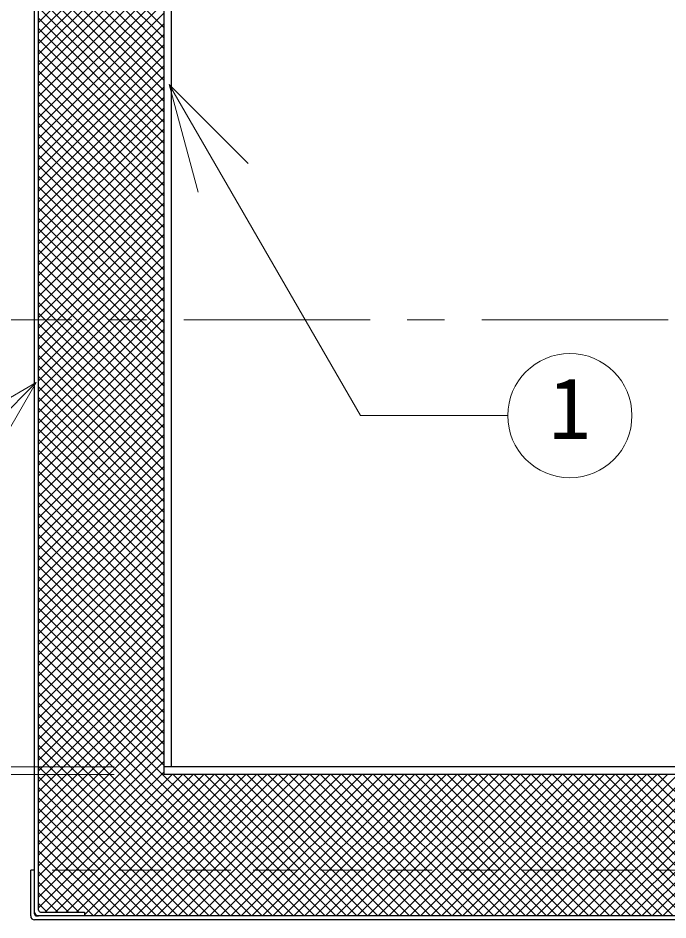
# Model space of a CAD drawing. Units: millimetres at full size, sheet at 1:15; details may follow other scales. Extents: x -3171 to 2904, y -2098 to 2117.
# Drawn here: x -2455.1 to -2193.4, y -1357 to -994 of the extents above; entities that cross this region are included whole.
import ezdxf
from ezdxf.enums import TextEntityAlignment as Align

# ---------------------------------------------------------------- set-up
doc = ezdxf.new("R2010")
doc.units = ezdxf.units.MM
doc.header["$LTSCALE"] = 15
doc.linetypes.add('CHAIN1', pattern=[8, 5, -1, 1, -1])
doc.linetypes.add('DASHED1', pattern=[1.8, 1.2, -0.6])
doc.layers.add('0-6_補助線', color=4, linetype='Continuous', lineweight=9)
doc.styles.add('ＭＳ ゴシック', font='')
doc.styles.get('ＭＳ ゴシック').set_extended_font_data('MS Gothic')

msp = doc.modelspace()

# ---------------------------------------------------------------- linework, layer by layer
at = {"layer": '0-6_補助線', "color": 5, "lineweight": 25}
for p, q in [((-2446.78, -1353.05), (-2446.78, -700.05)), ((-2396.38, -699.95), (-2396.38, -1298.45)), ((-2393.38, -698.45), (-2393.38, -1295.45)), ((-2448.38, -1354.65), (-2448.38, -700.85)), ((-990.38, -1295.45), (-2396.38, -1295.45)), ((-990.38, -1298.45), (-2396.38, -1298.45)), ((-2448.38, -1337.05), (-2449.98, -1337.05)), ((-2449.98, -1355.45), (-2449.98, -1337.05)), ((-2445.98, -1353.85), (-2428.38, -1353.85)), ((-2428.38, -1353.85), (-2428.38, -1355.45)), ((-938.38, -1357.05), (-2448.38, -1357.05)), ((-939.18, -1355.45), (-2447.58, -1355.45))]:
    msp.add_line(p, q, dxfattribs=at)
at = {"layer": '0-6_補助線'}
for p, q in [((-2446.78, -995.8), (-2396.38, -945.4)), ((-2446.78, -947.33), (-2396.38, -997.73)), ((-2446.78, -1000.04), (-2396.38, -949.64)), ((-2446.78, -951.57), (-2396.38, -1001.97)), ((-2446.78, -1004.28), (-2396.38, -953.88)), ((-2446.78, -955.82), (-2396.38, -1006.22)), ((-2446.78, -1008.53), (-2396.38, -958.13)), ((-2446.78, -960.06), (-2396.38, -1010.46)), ((-2446.78, -1012.77), (-2396.38, -962.37)), ((-2446.78, -964.3), (-2396.38, -1014.7)), ((-2446.78, -1017.01), (-2396.38, -966.61)), ((-2446.78, -968.54), (-2396.38, -1018.94)), ((-2446.78, -1021.26), (-2396.38, -970.86)), ((-2446.78, -972.79), (-2396.38, -1023.19)), ((-2446.78, -1025.5), (-2396.38, -975.1)), ((-2446.78, -977.03), (-2396.38, -1027.43)), ((-2446.78, -1029.74), (-2396.38, -979.34)), ((-2446.78, -981.27), (-2396.38, -1031.67)), ((-2446.78, -1033.98), (-2396.38, -983.58)), ((-2446.78, -985.51), (-2396.38, -1035.91)), ((-2446.78, -1038.23), (-2396.38, -987.83)), ((-2446.78, -989.76), (-2396.38, -1040.16)), ((-2446.78, -1042.47), (-2396.38, -992.07)), ((-2446.78, -994), (-2396.38, -1044.4)), ((-2446.78, -1046.71), (-2396.38, -996.31)), ((-2446.78, -998.24), (-2396.38, -1048.64)), ((-2446.78, -1050.95), (-2396.38, -1000.55)), ((-2446.78, -1002.48), (-2396.38, -1052.88)), ((-2446.78, -1055.2), (-2396.38, -1004.8)), ((-2446.78, -1006.73), (-2396.38, -1057.13)), ((-2446.78, -1059.44), (-2396.38, -1009.04)), ((-2446.78, -1010.97), (-2396.38, -1061.37)), ((-2446.78, -1063.68), (-2396.38, -1013.28)), ((-2446.78, -1015.21), (-2396.38, -1065.61)), ((-2446.78, -1067.92), (-2396.38, -1017.52)), ((-2446.78, -1019.45), (-2396.38, -1069.85)), ((-2446.78, -1072.17), (-2396.38, -1021.77)), ((-2446.78, -1023.7), (-2396.38, -1074.1)), ((-2446.78, -1076.41), (-2396.38, -1026.01)), ((-2446.78, -1027.94), (-2396.38, -1078.34)), ((-2446.78, -1080.65), (-2396.38, -1030.25)), ((-2446.78, -1032.18), (-2396.38, -1082.58)), ((-2446.78, -1084.9), (-2396.38, -1034.5)), ((-2446.78, -1036.43), (-2396.38, -1086.83)), ((-2446.78, -1089.14), (-2396.38, -1038.74)), ((-2446.78, -1040.67), (-2396.38, -1091.07)), ((-2446.78, -1093.38), (-2396.38, -1042.98)), ((-2446.78, -1044.91), (-2396.38, -1095.31)), ((-2446.78, -1097.62), (-2396.38, -1047.22)), ((-2446.78, -1049.15), (-2396.38, -1099.55)), ((-2446.78, -1101.87), (-2396.38, -1051.47)), ((-2446.78, -1053.4), (-2396.38, -1103.8)), ((-2446.78, -1106.11), (-2396.38, -1055.71)), ((-2446.78, -1057.64), (-2396.38, -1108.04)), ((-2446.78, -1110.35), (-2396.38, -1059.95)), ((-2446.78, -1061.88), (-2396.38, -1112.28)), ((-2446.78, -1114.59), (-2396.38, -1064.19)), ((-2446.78, -1066.12), (-2396.38, -1116.52)), ((-2446.78, -1118.84), (-2396.38, -1068.44)), ((-2446.78, -1070.37), (-2396.38, -1120.77)), ((-2446.78, -1123.08), (-2396.38, -1072.68)), ((-2446.78, -1074.61), (-2396.38, -1125.01)), ((-2446.78, -1127.32), (-2396.38, -1076.92)), ((-2446.78, -1078.85), (-2396.38, -1129.25)), ((-2446.78, -1131.56), (-2396.38, -1081.16)), ((-2446.78, -1083.09), (-2396.38, -1133.49)), ((-2446.78, -1135.81), (-2396.38, -1085.41)), ((-2446.78, -1087.34), (-2396.38, -1137.74)), ((-2446.78, -1140.05), (-2396.38, -1089.65)), ((-2446.78, -1091.58), (-2396.38, -1141.98)), ((-2446.78, -1144.29), (-2396.38, -1093.89)), ((-2446.78, -1095.82), (-2396.38, -1146.22)), ((-2446.78, -1148.53), (-2396.38, -1098.13)), ((-2446.78, -1100.06), (-2396.38, -1150.46)), ((-2446.78, -1152.78), (-2396.38, -1102.38)), ((-2446.78, -1104.31), (-2396.38, -1154.71)), ((-2446.78, -1157.02), (-2396.38, -1106.62)), ((-2446.78, -1108.55), (-2396.38, -1158.95)), ((-2446.78, -1161.26), (-2396.38, -1110.86)), ((-2446.78, -1112.79), (-2396.38, -1163.19)), ((-2446.78, -1165.51), (-2396.38, -1115.11)), ((-2446.78, -1117.04), (-2396.38, -1167.44)), ((-2446.78, -1169.75), (-2396.38, -1119.35)), ((-2446.78, -1121.28), (-2396.38, -1171.68)), ((-2446.78, -1173.99), (-2396.38, -1123.59)), ((-2446.78, -1125.52), (-2396.38, -1175.92)), ((-2446.78, -1178.23), (-2396.38, -1127.83)), ((-2446.78, -1129.76), (-2396.38, -1180.16)), ((-2446.78, -1182.48), (-2396.38, -1132.08)), ((-2446.78, -1134.01), (-2396.38, -1184.41)), ((-2446.78, -1186.72), (-2396.38, -1136.32)), ((-2446.78, -1138.25), (-2396.38, -1188.65)), ((-2446.78, -1190.96), (-2396.38, -1140.56)), ((-2446.78, -1142.49), (-2396.38, -1192.89)), ((-2446.78, -1195.2), (-2396.38, -1144.8)), ((-2446.78, -1146.73), (-2396.38, -1197.13)), ((-2446.78, -1199.45), (-2396.38, -1149.05)), ((-2446.78, -1150.98), (-2396.38, -1201.38)), ((-2446.78, -1203.69), (-2396.38, -1153.29)), ((-2446.78, -1155.22), (-2396.38, -1205.62)), ((-2446.78, -1207.93), (-2396.38, -1157.53)), ((-2446.78, -1159.46), (-2396.38, -1209.86)), ((-2446.78, -1212.17), (-2396.38, -1161.77)), ((-2446.78, -1163.7), (-2396.38, -1214.1)), ((-2446.78, -1216.42), (-2396.38, -1166.02)), ((-2446.78, -1167.95), (-2396.38, -1218.35)), ((-2446.78, -1220.66), (-2396.38, -1170.26)), ((-2446.78, -1172.19), (-2396.38, -1222.59)), ((-2446.78, -1224.9), (-2396.38, -1174.5)), ((-2446.78, -1176.43), (-2396.38, -1226.83)), ((-2446.78, -1229.14), (-2396.38, -1178.74)), ((-2446.78, -1180.68), (-2396.38, -1231.08)), ((-2446.78, -1233.39), (-2396.38, -1182.99)), ((-2446.78, -1184.92), (-2396.38, -1235.32)), ((-2446.78, -1237.63), (-2396.38, -1187.23)), ((-2446.78, -1189.16), (-2396.38, -1239.56)), ((-2446.78, -1241.87), (-2396.38, -1191.47)), ((-2446.78, -1193.4), (-2396.38, -1243.8)), ((-2446.78, -1246.12), (-2396.38, -1195.72)), ((-2446.78, -1197.65), (-2396.38, -1248.05)), ((-2446.78, -1250.36), (-2396.38, -1199.96)), ((-2446.78, -1201.89), (-2396.38, -1252.29)), ((-2446.78, -1254.6), (-2396.38, -1204.2)), ((-2446.78, -1206.13), (-2396.38, -1256.53)), ((-2446.78, -1258.84), (-2396.38, -1208.44)), ((-2446.78, -1210.37), (-2396.38, -1260.77)), ((-2446.78, -1263.09), (-2396.38, -1212.69)), ((-2446.78, -1214.62), (-2396.38, -1265.02)), ((-2446.78, -1267.33), (-2396.38, -1216.93)), ((-2446.78, -1218.86), (-2396.38, -1269.26)), ((-2446.78, -1271.57), (-2396.38, -1221.17)), ((-2446.78, -1223.1), (-2396.38, -1273.5)), ((-2446.78, -1275.81), (-2396.38, -1225.41)), ((-2446.78, -1227.34), (-2396.38, -1277.74)), ((-2446.78, -1280.06), (-2396.38, -1229.66)), ((-2446.78, -1231.59), (-2396.38, -1281.99)), ((-2446.78, -1284.3), (-2396.38, -1233.9)), ((-2446.78, -1235.83), (-2396.38, -1286.23)), ((-2446.78, -1288.54), (-2396.38, -1238.14)), ((-2446.78, -1240.07), (-2396.38, -1290.47)), ((-2446.78, -1292.78), (-2396.38, -1242.38)), ((-2446.78, -1244.31), (-2396.38, -1294.71)), ((-2446.78, -1297.03), (-2396.38, -1246.63)), ((-2446.78, -1248.56), (-2339.89, -1355.45)), ((-2446.78, -1301.27), (-2396.38, -1250.87)), ((-2446.78, -1252.8), (-2344.13, -1355.45)), ((-2446.78, -1305.51), (-2396.38, -1255.11)), ((-2446.78, -1257.04), (-2348.37, -1355.45)), ((-2446.78, -1309.75), (-2396.38, -1259.35)), ((-2446.78, -1261.29), (-2352.61, -1355.45)), ((-2446.78, -1314), (-2396.38, -1263.6)), ((-2446.78, -1265.53), (-2356.86, -1355.45)), ((-2446.78, -1318.24), (-2396.38, -1267.84)), ((-2446.78, -1269.77), (-2361.1, -1355.45)), ((-2446.78, -1322.48), (-2396.38, -1272.08)), ((-2446.78, -1274.01), (-2365.34, -1355.45)), ((-2446.78, -1326.73), (-2396.38, -1276.33)), ((-2446.78, -1278.26), (-2369.58, -1355.45)), ((-2446.78, -1330.97), (-2396.38, -1280.57)), ((-2446.78, -1282.5), (-2373.83, -1355.45)), ((-2446.78, -1335.21), (-2396.38, -1284.81)), ((-2446.78, -1286.74), (-2378.07, -1355.45)), ((-2446.78, -1339.45), (-2396.38, -1289.05)), ((-2446.78, -1290.98), (-2382.31, -1355.45)), ((-2446.78, -1343.7), (-2396.38, -1293.3)), ((-2446.78, -1295.23), (-2386.55, -1355.45)), ((-2446.78, -1347.94), (-2396.38, -1297.54)), ((-2446.78, -1352.18), (-2393.06, -1298.45)), ((-2446.78, -1299.47), (-2390.8, -1355.45)), ((-2444.21, -1353.85), (-2388.81, -1298.45)), ((-2439.97, -1353.85), (-2384.57, -1298.45)), ((-2435.73, -1353.85), (-2380.33, -1298.45)), ((-2431.49, -1353.85), (-2376.09, -1298.45)), ((-2428.38, -1354.99), (-2371.84, -1298.45)), ((-2424.6, -1355.45), (-2367.6, -1298.45)), ((-2420.36, -1355.45), (-2363.36, -1298.45)), ((-2416.11, -1355.45), (-2359.11, -1298.45)), ((-2411.87, -1355.45), (-2354.87, -1298.45)), ((-2407.63, -1355.45), (-2350.63, -1298.45)), ((-2403.39, -1355.45), (-2346.39, -1298.45)), ((-2399.14, -1355.45), (-2342.14, -1298.45)), ((-2394.9, -1355.45), (-2337.9, -1298.45)), ((-2392.64, -1298.45), (-2335.64, -1355.45)), ((-2390.66, -1355.45), (-2333.66, -1298.45)), ((-2388.4, -1298.45), (-2331.4, -1355.45)), ((-2386.42, -1355.45), (-2329.42, -1298.45)), ((-2384.16, -1298.45), (-2327.16, -1355.45)), ((-2382.17, -1355.45), (-2325.17, -1298.45)), ((-2379.91, -1298.45), (-2322.91, -1355.45)), ((-2377.93, -1355.45), (-2320.93, -1298.45)), ((-2375.67, -1298.45), (-2318.67, -1355.45)), ((-2373.69, -1355.45), (-2316.69, -1298.45)), ((-2371.43, -1298.45), (-2314.43, -1355.45)), ((-2369.45, -1355.45), (-2312.45, -1298.45)), ((-2367.19, -1298.45), (-2310.19, -1355.45)), ((-2365.2, -1355.45), (-2308.2, -1298.45)), ((-2362.94, -1298.45), (-2305.94, -1355.45)), ((-2360.96, -1355.45), (-2303.96, -1298.45)), ((-2358.7, -1298.45), (-2301.7, -1355.45)), ((-2356.72, -1355.45), (-2299.72, -1298.45)), ((-2354.46, -1298.45), (-2297.46, -1355.45)), ((-2352.48, -1355.45), (-2295.48, -1298.45)), ((-2350.22, -1298.45), (-2293.22, -1355.45)), ((-2348.23, -1355.45), (-2291.23, -1298.45)), ((-2345.97, -1298.45), (-2288.97, -1355.45)), ((-2343.99, -1355.45), (-2286.99, -1298.45)), ((-2341.73, -1298.45), (-2284.73, -1355.45)), ((-2339.75, -1355.45), (-2282.75, -1298.45)), ((-2337.49, -1298.45), (-2280.49, -1355.45)), ((-2335.5, -1355.45), (-2278.5, -1298.45)), ((-2333.25, -1298.45), (-2276.25, -1355.45)), ((-2331.26, -1355.45), (-2274.26, -1298.45)), ((-2329, -1298.45), (-2272, -1355.45)), ((-2327.02, -1355.45), (-2270.02, -1298.45)), ((-2324.76, -1298.45), (-2267.76, -1355.45)), ((-2322.78, -1355.45), (-2265.78, -1298.45)), ((-2320.52, -1298.45), (-2263.52, -1355.45)), ((-2318.53, -1355.45), (-2261.53, -1298.45)), ((-2316.28, -1298.45), (-2259.28, -1355.45)), ((-2314.29, -1355.45), (-2257.29, -1298.45)), ((-2312.03, -1298.45), (-2255.03, -1355.45)), ((-2310.05, -1355.45), (-2253.05, -1298.45)), ((-2307.79, -1298.45), (-2250.79, -1355.45)), ((-2305.81, -1355.45), (-2248.81, -1298.45)), ((-2303.55, -1298.45), (-2246.55, -1355.45)), ((-2301.56, -1355.45), (-2244.56, -1298.45)), ((-2299.3, -1298.45), (-2242.3, -1355.45)), ((-2297.32, -1355.45), (-2240.32, -1298.45)), ((-2295.06, -1298.45), (-2238.06, -1355.45)), ((-2293.08, -1355.45), (-2236.08, -1298.45)), ((-2290.82, -1298.45), (-2233.82, -1355.45)), ((-2288.84, -1355.45), (-2231.84, -1298.45)), ((-2286.58, -1298.45), (-2229.58, -1355.45)), ((-2284.59, -1355.45), (-2227.59, -1298.45)), ((-2282.33, -1298.45), (-2225.33, -1355.45)), ((-2280.35, -1355.45), (-2223.35, -1298.45)), ((-2278.09, -1298.45), (-2221.09, -1355.45)), ((-2276.11, -1355.45), (-2219.11, -1298.45)), ((-2273.85, -1298.45), (-2216.85, -1355.45)), ((-2271.86, -1355.45), (-2214.86, -1298.45)), ((-2269.61, -1298.45), (-2212.61, -1355.45)), ((-2267.62, -1355.45), (-2210.62, -1298.45)), ((-2265.36, -1298.45), (-2208.36, -1355.45)), ((-2263.38, -1355.45), (-2206.38, -1298.45)), ((-2261.12, -1298.45), (-2204.12, -1355.45)), ((-2259.14, -1355.45), (-2202.14, -1298.45)), ((-2256.88, -1298.45), (-2199.88, -1355.45)), ((-2254.89, -1355.45), (-2197.89, -1298.45)), ((-2252.64, -1298.45), (-2195.64, -1355.45)), ((-2250.65, -1355.45), (-2193.65, -1298.45)), ((-2248.39, -1298.45), (-2191.39, -1355.45)), ((-2246.41, -1355.45), (-2189.41, -1298.45)), ((-2244.15, -1298.45), (-2187.15, -1355.45)), ((-2242.17, -1355.45), (-2185.17, -1298.45)), ((-2239.91, -1298.45), (-2182.91, -1355.45)), ((-2237.92, -1355.45), (-2180.92, -1298.45)), ((-2235.67, -1298.45), (-2178.67, -1355.45)), ((-2233.68, -1355.45), (-2176.68, -1298.45)), ((-2231.42, -1298.45), (-2174.42, -1355.45)), ((-2229.44, -1355.45), (-2172.44, -1298.45)), ((-2227.18, -1298.45), (-2170.18, -1355.45)), ((-2225.2, -1355.45), (-2168.2, -1298.45)), ((-2222.94, -1298.45), (-2165.94, -1355.45)), ((-2220.95, -1355.45), (-2163.95, -1298.45)), ((-2218.69, -1298.45), (-2161.69, -1355.45)), ((-2216.71, -1355.45), (-2159.71, -1298.45)), ((-2214.45, -1298.45), (-2157.45, -1355.45)), ((-2212.47, -1355.45), (-2155.47, -1298.45)), ((-2210.21, -1298.45), (-2153.21, -1355.45)), ((-2208.23, -1355.45), (-2151.23, -1298.45)), ((-2205.97, -1298.45), (-2148.97, -1355.45)), ((-2203.98, -1355.45), (-2146.98, -1298.45)), ((-2201.72, -1298.45), (-2144.72, -1355.45)), ((-2199.74, -1355.45), (-2142.74, -1298.45)), ((-2197.48, -1298.45), (-2140.48, -1355.45)), ((-2195.5, -1355.45), (-2138.5, -1298.45)), ((-2446.78, -1303.71), (-2395.04, -1355.45)), ((-2446.78, -1307.95), (-2399.28, -1355.45)), ((-2446.78, -1312.2), (-2403.53, -1355.45)), ((-2446.78, -1316.44), (-2407.77, -1355.45)), ((-2446.78, -1320.68), (-2412.01, -1355.45)), ((-2446.78, -1324.92), (-2416.25, -1355.45)), ((-2446.78, -1329.17), (-2420.5, -1355.45)), ((-2446.78, -1333.41), (-2424.74, -1355.45)), ((-2446.78, -1337.65), (-2430.58, -1353.85)), ((-2446.78, -1341.9), (-2434.82, -1353.85)), ((-2446.78, -1346.14), (-2439.07, -1353.85)), ((-2446.78, -1350.38), (-2443.31, -1353.85))]:
    msp.add_line(p, q, dxfattribs=at)
at = {"layer": '0-6_補助線', "color": 7, "lineweight": 18}
for p, q in [((-2394.25, -1020.67), (-2362.43, -1052.49)), ((-2394.25, -1020.67), (-2382.6, -1064.13)), ((-2394.25, -1020.67), (-2317.26, -1154.03)), ((-2447.79, -1140.65), (-2545.88, -1238.74)), ((-2447.79, -1140.65), (-2486.76, -1163.15)), ((-2447.79, -1140.65), (-2470.29, -1179.62)), ((-2257.93, -1154.03), (-2317.26, -1154.03))]:
    msp.add_line(p, q, dxfattribs=at)
at = {"layer": '0-6_補助線', "linetype": 'CHAIN1'}
for p, q in [((-2868.38, -1115.45), (-2134.63, -1115.45)), ((-2416.38, -1295.45), (-2868.38, -1295.45)), ((-2416.38, -1298.45), (-2868.38, -1298.45))]:
    msp.add_line(p, q, dxfattribs=at)
at = {"layer": '0-6_補助線', "linetype": 'DASHED1'}
msp.add_line((-938.38, -1337.05), (-2448.38, -1337.05), dxfattribs=at)
at = {"layer": '0-6_補助線', "color": 7, "lineweight": 18}
msp.add_circle((-2232.93, -1154.03), 25, dxfattribs=at)
at = {"layer": '0-6_補助線', "color": 5, "lineweight": 25}
for centre, radius in [((-2446.78, -1353.85), 1.6), ((-2445.98, -1353.05), 0.8), ((-2448.38, -1355.45), 1.6), ((-2447.58, -1354.65), 0.8)]:
    msp.add_arc(centre, radius, 180, 270, dxfattribs=at)

# ---------------------------------------------------------------- texts
at = {"layer": '0-6_補助線', "color": 7, "style": 'ＭＳ ゴシック'}
msp.add_text('1', height=24.74, dxfattribs=at).set_placement((-2241.37, -1170.9), align=Align.BOTTOM_LEFT)

doc.saveas('drawing.dxf')
